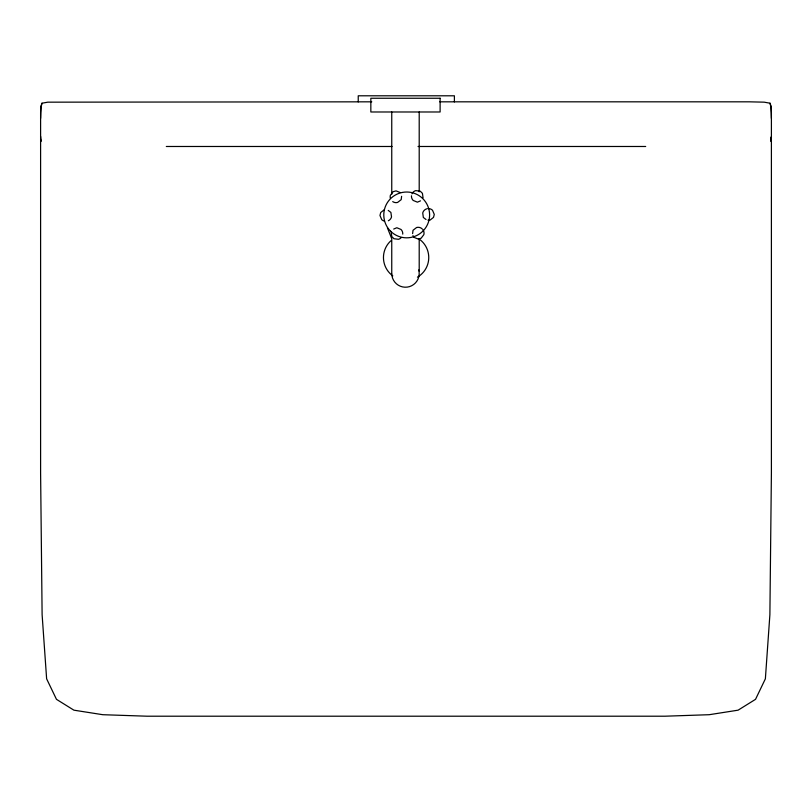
<?xml version="1.0" encoding="UTF-8"?>
<svg xmlns="http://www.w3.org/2000/svg" width="812" height="812" viewBox="0 0 812 812"><rect width="100%" height="100%" fill="white"/><g stroke="black" fill="none" stroke-linecap="round" stroke-linejoin="round"><path stroke-width="1.22" d="M391.749 273.126L391.749 238.728L387.395 227.786M419.205 238.728L419.205 271.005M454.395 101.916L454.395 95.796L358.234 95.796L358.234 101.916M771.4 137.045L770.913 141.511M40.6 118.379L40.945 107.681L41.97 103.205L47.806 102.17L371.784 101.825M771.227 140.557L771.4 136.325M771.227 140.74L771.4 137.126M401.615 196.311L401.189 199.65L397.626 202.421A5.897 5.867 -30 0 1 392.714 201.599M412.608 233.623L413.034 230.273L416.597 227.512A5.897 5.867 -29.9 0 1 422.291 228.984M41.97 103.205L40.945 106.26L40.6 112.675L40.6 472.96L42.112 614.694L46.629 678.822L56.464 699.325L73.902 710.175L102.779 714.702L146.952 716.204L665.048 716.204L709.221 714.702L738.098 710.175L755.536 699.325L765.371 678.822L769.888 614.694L771.4 472.96L771.4 112.675L771.055 106.26L770.03 103.205L764.193 102.17L749.435 101.825L439.81 101.825M384.279 209.74L380.737 212.5L379.965 215.454L381.711 219.616A5.897 5.867 -89.9 0 0 384.35 221.128M420.514 200.858L417.409 202.168L413.227 200.462A5.897 5.867 30 0 1 411.481 195.793M393.708 229.045L396.824 227.746L400.996 229.451A5.897 5.867 30.1 0 1 402.742 234.12M427.944 220.174L429.964 220.164L433.506 217.393L434.278 214.439L432.522 210.278A5.897 5.867 90 0 0 427.843 208.603M166.308 146.485L392.054 146.485M418.038 146.485L645.692 146.485M400.225 192.566L396.053 190.881L393.109 191.693L390.379 195.286A5.897 5.867 -30 0 0 390.389 198.331M426.036 219.504L423.346 217.464L422.727 212.988A5.897 5.867 90 0 1 426.848 208.796M388.217 210.399L390.897 212.439L391.516 216.916A5.897 5.867 -89.9 0 1 388.339 220.752M412.973 235.612L413.998 237.358L418.16 239.053L421.103 238.241L423.844 234.648A5.897 5.867 -29.9 0 0 422.95 229.755M770.03 103.205L771.055 107.681L771.4 118.379M40.6 136.325L41.087 141.511M423.052 197.783L422.423 193.327L420.251 191.185L415.774 190.617A5.897 5.867 30 0 0 411.988 193.835M391.171 232.12L391.79 236.576L393.962 238.718L398.438 239.296A5.897 5.867 30.1 0 0 401.067 237.764M40.681 139.725L40.773 140.557M419.205 111.985L419.205 191.805M391.749 111.985L391.749 194.342M418.434 238.545A22.645 22.645 0 0 1 417.429 277.156M392.795 275.867A22.645 22.645 0 0 1 390.948 240.717M418.728 269.939A13.723 13.723 0 0 1 407.269 287.103A13.723 13.723 0 0 1 391.749 273.502M440.114 98.252L370.84 98.252L370.84 111.985L440.114 111.985L440.114 98.252M390.613 231.237A22.909 22.909 0 0 0 428.868 220.691A22.909 22.909 0 0 0 400.61 192.84A22.909 22.909 0 0 0 390.613 231.237"/></g></svg>
